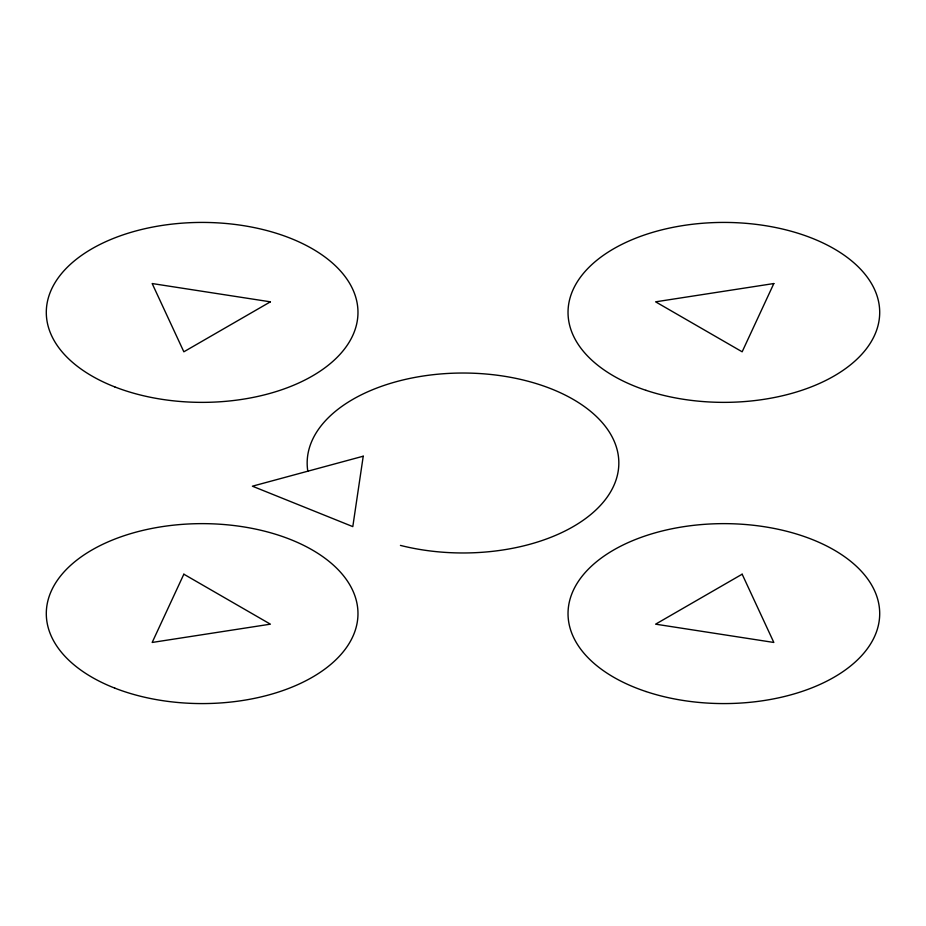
<?xml version="1.0" encoding="UTF-8"?>
<svg xmlns="http://www.w3.org/2000/svg" width="926" height="926" viewBox="0 0 926 926"><rect width="100%" height="100%" fill="white"/><g stroke="black" fill="none" stroke-linecap="round" stroke-linejoin="round"><path stroke-width="1.39" d="M307.814 471.207A155.834 89.972 0 0 1 474.957 373.294A155.834 89.972 0 0 1 614.181 484.819A155.834 89.972 0 0 1 400.437 545.402M363.235 456.205L352.806 526.616L252.404 486.196L363.235 456.205M183.846 574.201L152.165 642.459L270.392 624.17L183.846 574.201M773.835 283.541L742.154 351.799L655.608 301.83L773.835 283.541M270.392 301.83L183.846 351.799L152.165 283.541L270.392 301.83M742.154 574.201L655.608 624.17L773.835 642.459L742.154 574.201M645.943 390.309A155.834 89.972 0 0 0 879.7 312.386A155.834 89.972 0 0 0 645.943 234.475A155.834 89.972 0 0 0 645.943 390.309M114.789 688.122A155.834 89.972 0 0 0 357.575 620.026A155.834 89.972 0 0 0 134.038 532.682A155.834 89.972 0 0 0 114.789 688.122M645.943 691.525A155.834 89.972 0 0 0 879.7 613.614A155.834 89.972 0 0 0 645.943 535.691A155.834 89.972 0 0 0 645.943 691.525M114.789 386.906A155.834 89.972 0 0 0 357.575 318.81A155.834 89.972 0 0 0 134.038 231.465A155.834 89.972 0 0 0 114.789 386.906"/></g></svg>
